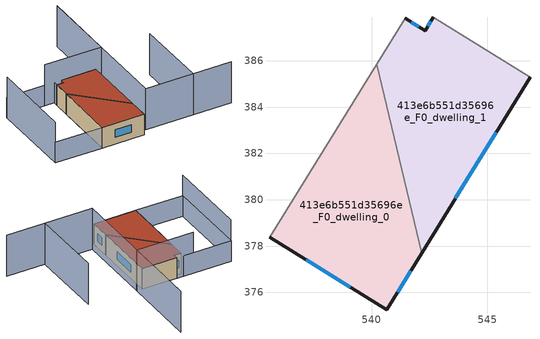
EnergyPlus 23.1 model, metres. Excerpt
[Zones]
413e6b551d35696e_F0_dwelling_0
 floor ground (EU_floor_Construction): 540.22,385.86 542.16,377.69 540.66,375.25 535.59,378.37 z0
 wall outside (EU_wall_Construction): 535.59,378.37 540.66,375.25 542.16,377.69 z0:3
 wall adiabatic (EU_wall_Construction): 540.22,385.86 535.59,378.37 z0:3
 wall to 413e6b551d35696e_F0_dwelling_1 (EU_wall_Construction): 542.16,377.69 540.22,385.86 z0:3
 window (EU_Window_Construction): 541.12,376.01 541.69,376.93 / 537.17,377.4 539.08,376.23 z0.93:2.07
 roof outside (EU_roof_Construction): 540.66,375.25 542.16,377.69 540.22,385.86 535.59,378.37 z3
413e6b551d35696e_F0_dwelling_1
 floor ground (EU_floor_Construction): 546.84,385.29 542.16,377.69 540.22,385.86 541.45,387.84 542.31,387.3 542.67,387.87 z0
 wall outside (EU_wall_Construction): 542.16,377.69 546.84,385.29 / 542.67,387.87 542.31,387.3 541.45,387.84 z0:3
 wall adiabatic (EU_wall_Construction): 541.45,387.84 540.22,385.86 / 546.84,385.29 542.67,387.87 z0:3
 window (EU_Window_Construction): 543.62,380.06 545.38,382.92 / 542.05,387.47 541.72,387.67 / 542.56,387.7 542.42,387.48 z0.93:2.07
 roof outside (EU_roof_Construction): 542.16,377.69 546.84,385.29 542.67,387.87 542.31,387.3 541.45,387.84 540.22,385.86 z3
shading: 552.06,369.23 547.47,372.07 / 547.47,372.07 553,381.02 / 547.47,372.07 541.76,375.6 / 541.76,375.6 553.14,394 / 536.06,391.88 529.88,381.88 / 553.15,394 547.5,384.88 / 547.5,384.88 540.68,389.1 z0:6; 541.8,388.41 535.59,378.36 / 535.59,378.36 529.89,381.89 / 529.89,381.89 536.1,391.93 / 536.1,391.93 541.8,388.41 z0:3
[Building]
EU S2 Campaign: North Axis=0; Terrain=City; Solar Distribution=FullExterior
[Site:Location]
Montreal-Trudeau.Intl.AP: Latitude=45.4667; Longitude=-73.75; Time Zone=-5; Elevation=36
[SizingPeriod:WeatherFileDays]
AnnualSizingPeriod: Begin Month=1; Begin Day of Month=1; End Month=12; End Day of Month=31; Day of Week for Start Day=Monday; Use Weather File Daylight Saving Period=No; Use Weather File Rain and Snow Indicators=No
[MATERIAL]
EU_InternalMass_Material: Roughness=MediumRough; Thickness=0.1; Conductivity=1; Density=1800; Specific Heat=900; Thermal Absorptance=0.9; Solar Absorptance=0.7; Visible Absorptance=0.7
[MATERIAL:NOMASS] Roughness=MediumRough; Thermal Absorptance=0.9; Solar Absorptance=0.7; Visible Absorptance=0.7
Name | Thermal Resistance
EU_wall_NoMass; EU_floor_NoMass | 1.36485
EU_roof_NoMass | 2.55992
[WINDOWMATERIAL:SIMPLEGLAZINGSYSTEM]
EU_Window_SimpleGlazing: UFactor=3.92339; Solar Heat Gain Coefficient=0.8; Visible Transmittance=0.8
[CONSTRUCTION]
EU_wall_Construction: EU_wall_NoMass
EU_roof_Construction: EU_roof_NoMass
EU_floor_Construction: EU_floor_NoMass
EU_Window_Construction: EU_Window_SimpleGlazing
EU_InternalMass_Construction: EU_InternalMass_Material
[ZONE] Type=1; Multiplier=1; Ceiling Height=autocalculate; Floor Area=autocalculate; Part of Total Floor Area=Yes
Name | Volume
413e6b551d35696e_F0_dwelling_0 | 104.001
413e6b551d35696e_F0_dwelling_1 | 103.997
[INTERNALMASS] Construction=EU_InternalMass_Construction
Name | Zone or ZoneList | Surface Area
413e6b551d35696e_F0_dwelling_0_EU_InternalMass | 413e6b551d35696e_F0_dwelling_0 | 34.6666
413e6b551d35696e_F0_dwelling_1_EU_InternalMass | 413e6b551d35696e_F0_dwelling_1 | 34.6655
[OTHEREQUIPMENT] Fuel Type=Electricity; Design Level Calculation Method=Watts/Area; Power per Zone Floor Area=1; Fraction Latent=0; Fraction Radiant=0; Fraction Lost=0; Carbon Dioxide Generation Rate=0; EndUse Subcategory=EU_Step8_InternalGains
Name | Zone or ZoneList or Space or SpaceList | Schedule
EU_Step8_InternalGain_413e6b551d35696e_F0_dwelling_0_f000 | 413e6b551d35696e_F0_dwelling_0 | EU_Step8_GainSchedule_413e6b551d35696e_F0_dwelling_0_f000
EU_Step8_InternalGain_413e6b551d35696e_F0_dwelling_1_f000 | 413e6b551d35696e_F0_dwelling_1 | EU_Step8_GainSchedule_413e6b551d35696e_F0_dwelling_1_f000
[ZONEVENTILATION:DESIGNFLOWRATE] Schedule=EU_AlwaysOn; Design Flow Rate Calculation Method=AirChanges/Hour; Air Changes per Hour=0.860309; Ventilation Type=Natural; Fan Pressure Rise=0; Fan Total Efficiency=1; Constant Term Coefficient=1; Temperature Term Coefficient=0; Velocity Term Coefficient=0; Velocity Squared Term Coefficient=0; Minimum Indoor Temperature=-100; Maximum Indoor Temperature=100; Delta Temperature=-100; Minimum Outdoor Temperature=-100; Maximum Outdoor Temperature=100; Maximum Wind Speed=40
Name | Zone or ZoneList or Space or SpaceList
EU_ConstantAir_413e6b551d35696e_F0_dwelling_0 | 413e6b551d35696e_F0_dwelling_0
EU_ConstantAir_413e6b551d35696e_F0_dwelling_1 | 413e6b551d35696e_F0_dwelling_1
[HVACTEMPLATE:THERMOSTAT] Constant Heating Setpoint=20; Constant Cooling Setpoint=50
EU_HeatOnly_413e6b551d35696e_F0_dwelling_0; EU_HeatOnly_413e6b551d35696e_F0_dwelling_1
[HVACTEMPLATE:ZONE:IDEALLOADSAIRSYSTEM] System Availability Schedule=EU_AlwaysOn; Maximum Heating Supply Air Temperature=50; Minimum Cooling Supply Air Temperature=13; Maximum Heating Supply Air Humidity Ratio=0.0156; Minimum Cooling Supply Air Humidity Ratio=0.0077; Heating Limit=NoLimit; Cooling Limit=NoLimit; Heating Availability Schedule=EU_AlwaysOn; Cooling Availability Schedule=EU_CoolingOff; Dehumidification Control Type=ConstantSensibleHeatRatio; Cooling Sensible Heat Ratio=0.7; Dehumidification Setpoint=60; Humidification Control Type=None; Humidification Setpoint=30; Outdoor Air Method=None; Outdoor Air Flow Rate per Person=0.00944; Outdoor Air Flow Rate per Zone Floor Area=0; Outdoor Air Flow Rate per Zone=0; Demand Controlled Ventilation Type=None; Outdoor Air Economizer Type=NoEconomizer; Heat Recovery Type=None; Sensible Heat Recovery Effectiveness=0.7; Latent Heat Recovery Effectiveness=0.65
Name | Template Thermostat
413e6b551d35696e_F0_dwelling_0 | EU_HeatOnly_413e6b551d35696e_F0_dwelling_0
413e6b551d35696e_F0_dwelling_1 | EU_HeatOnly_413e6b551d35696e_F0_dwelling_1
[SIZING:ZONE] Zone Cooling Design Supply Air Temperature Input Method=SupplyAirTemperature; Zone Cooling Design Supply Air Temperature=13; Zone Heating Design Supply Air Temperature Input Method=SupplyAirTemperature; Zone Heating Design Supply Air Temperature=50; Zone Cooling Design Supply Air Humidity Ratio=0.008; Zone Heating Design Supply Air Humidity Ratio=0.008; Cooling Design Air Flow Method=DesignDay; Cooling Design Air Flow Rate=0; Cooling Minimum Air Flow per Zone Floor Area=0.000762; Cooling Minimum Air Flow=0; Cooling Minimum Air Flow Fraction=0.2; Heating Design Air Flow Method=DesignDay; Heating Design Air Flow Rate=0; Heating Maximum Air Flow per Zone Floor Area=0.002032; Heating Maximum Air Flow=0.141576; Heating Maximum Air Flow Fraction=0.3; Account for Dedicated Outdoor Air System=No; Dedicated Outdoor Air System Control Strategy=NeutralSupplyAir; Dedicated Outdoor Air Low Setpoint Temperature for Design=autosize; Dedicated Outdoor Air High Setpoint Temperature for Design=autosize; Zone Load Sizing Method=Sensible Load Only No Latent Load; Zone Latent Cooling Design Supply Air Humidity Ratio Input Method=HumidityRatioDifference; Zone Cooling Design Supply Air Humidity Ratio Difference=0.005; Zone Latent Heating Design Supply Air Humidity Ratio Input Method=HumidityRatioDifference; Zone Humidification Design Supply Air Humidity Ratio Difference=0.005
413e6b551d35696e_F0_dwelling_0; 413e6b551d35696e_F0_dwelling_1
[SCHEDULE:CONSTANT]
Name | Hourly Value
EU_AlwaysOn | 1
EU_CoolingOff | 0
[SCHEDULE:FILE] Column Number=1; Rows to Skip at Top=0; Number of Hours of Data=8760; Column Separator=Comma; Interpolate to Timestep=No; Minutes per Item=60; Adjust Schedule for Daylight Savings=Yes
Name | File
EU_Step8_GainSchedule_413e6b551d35696e_F0_dwelling_0_f000 | ../../schedules/413e6b551d35696e/413e6b551d35696e_F0_dwelling_0_f000_gain.csv
EU_Step8_GainSchedule_413e6b551d35696e_F0_dwelling_1_f000 | ../../schedules/413e6b551d35696e/413e6b551d35696e_F0_dwelling_1_f000_gain.csv
